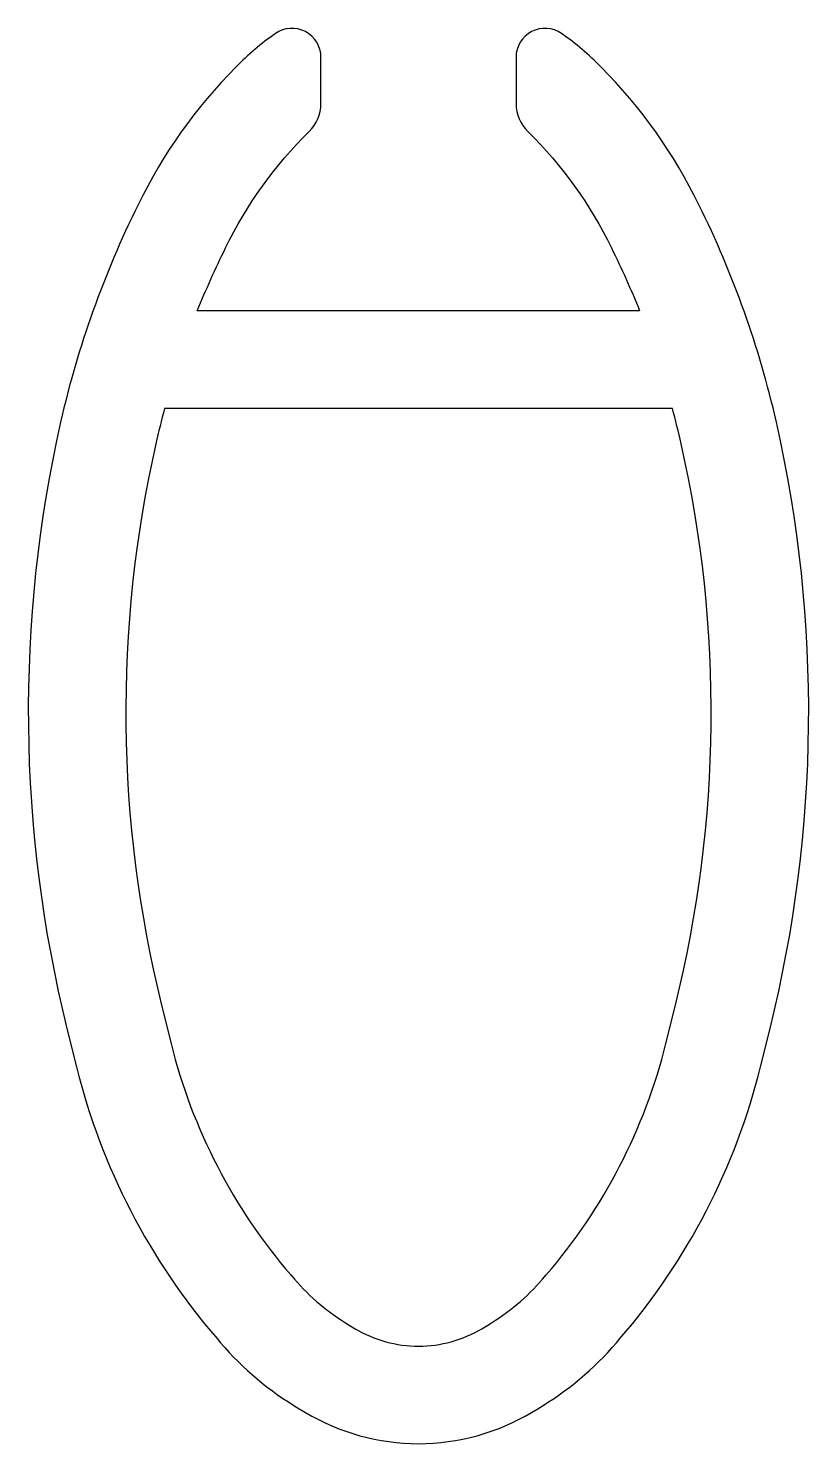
# Model space of a CAD drawing. Header units: millimetres. Extents: x 759.2 to 767.2, y 645.8 to 660.3.
import ezdxf

# ---------------------------------------------------------------- set-up
doc = ezdxf.new("R2010")
doc.units = ezdxf.units.MM

msp = doc.modelspace()

# ---------------------------------------------------------------- linework, layer by layer
for p, q in [((762.213, 646.054), (762.213, 646.054)), ((764.146, 646.054), (764.146, 646.054))]:
    msp.add_line(p, q)
for points in [[(761.113, 646.862), (761.149, 646.819, 0.080654), (761.957, 646.141), (762.019, 646.104, 0.134685), (763.18, 645.783, 0.134685), (764.34, 646.104), (764.402, 646.141, 0.080654), (765.21, 646.819), (765.246, 646.862, 0.117668), (766.688, 649.649), (766.785, 650.043, 0.116832), (766.85, 656.266, 0.059115), (766.056, 658.494, 0.082298), (765.054, 659.908, 0.045405), (764.647, 660.252, 0.607166), (764.18, 660.009), (764.18, 659.533, 0.201467), (764.3, 659.247, -0.086124), (765.158, 658.053, -0.019625), (765.448, 657.406), (760.911, 657.406, -0.019625), (761.201, 658.053, -0.086124), (762.059, 659.247, 0.201467), (762.179, 659.533), (762.179, 660.009, 0.607166), (761.712, 660.252, 0.045405), (761.305, 659.908, 0.082298), (760.303, 658.494, 0.059115), (759.509, 656.266, 0.116832), (759.574, 650.043), (759.672, 649.649, 0.117668)], [(760.485, 656.044, 0.116814), (760.544, 650.283), (760.642, 649.889, 0.117668), (761.87, 647.514), (761.907, 647.472, 0.080654), (762.469, 647), (762.531, 646.963, 0.134307), (763.18, 646.783, 0.134307), (763.828, 646.963), (763.89, 647, 0.080654), (764.452, 647.472), (764.489, 647.514, 0.117668), (765.717, 649.889), (765.815, 650.283, 0.116814), (765.874, 656.044, 0.010316), (765.784, 656.406), (760.575, 656.406, 0.010316)]]:
    msp.add_lwpolyline(points, format="xyb", close=True)

doc.saveas('drawing.dxf')
